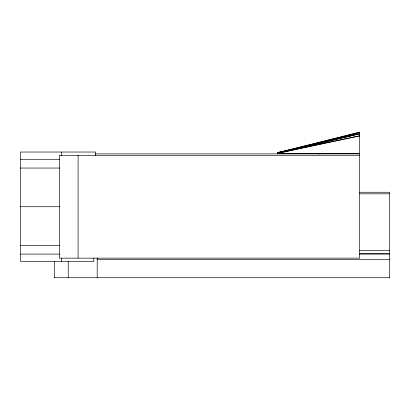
<?xml version="1.0" encoding="UTF-8"?>
<svg xmlns="http://www.w3.org/2000/svg" width="410" height="410" viewBox="0 0 410 410"><rect width="100%" height="100%" fill="white"/><g stroke="black" fill="none" stroke-linecap="round" stroke-linejoin="round"><path stroke-width="0.61" d="M278.118 152.874L280.107 152.033L277.862 152.684L359.672 132.082L359.672 258.146L59.322 258.146L59.322 155.313L359.672 155.313M278.375 153.222L277.862 152.94L359.672 132.522L277.862 152.684M279.389 152.33L359.672 133.803L277.862 153.345L289.342 153.719L359.672 153.294L323.623 153.499M277.862 152.94L359.672 133.803M283.797 151.7L359.672 135.838L278.513 153.227M323.828 153.791L329.573 153.396M318.529 153.893L324.879 153.494M95.345 153.899L359.672 153.899M20.5 159.362L59.486 159.362M20.5 168.054L59.486 168.054M359.672 192.259L389.5 192.259L389.5 277.918M359.672 193.817L389.5 193.817M20.5 206.727L59.486 206.727M20.5 245.405L59.486 245.405M359.672 250.592L389.5 250.592M359.672 253.667L389.5 253.667M20.5 254.097L59.486 254.097M359.437 254.097L389.5 254.097M97.196 259.561L389.5 259.561M54.586 277.729L389.5 277.729M277.862 152.597L277.862 153.878M97.196 257.931L97.196 277.729M95.494 155.718L95.494 152.033L20.5 152.033L20.5 261.426L93.787 261.426L93.787 258.146M78.105 155.313L78.105 258.146M68.224 261.426L68.224 277.729M61.408 152.033L61.408 155.872M61.408 258.228L61.408 261.426M54.586 261.124L54.586 277.918"/></g></svg>
